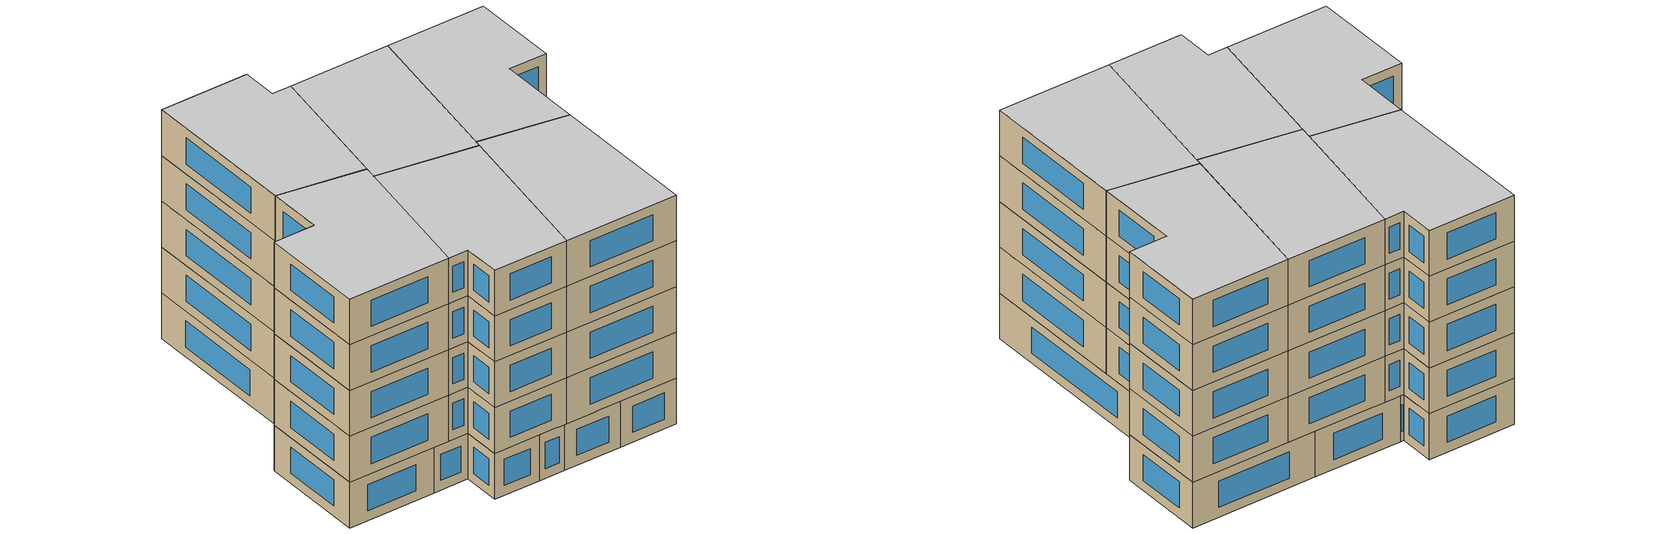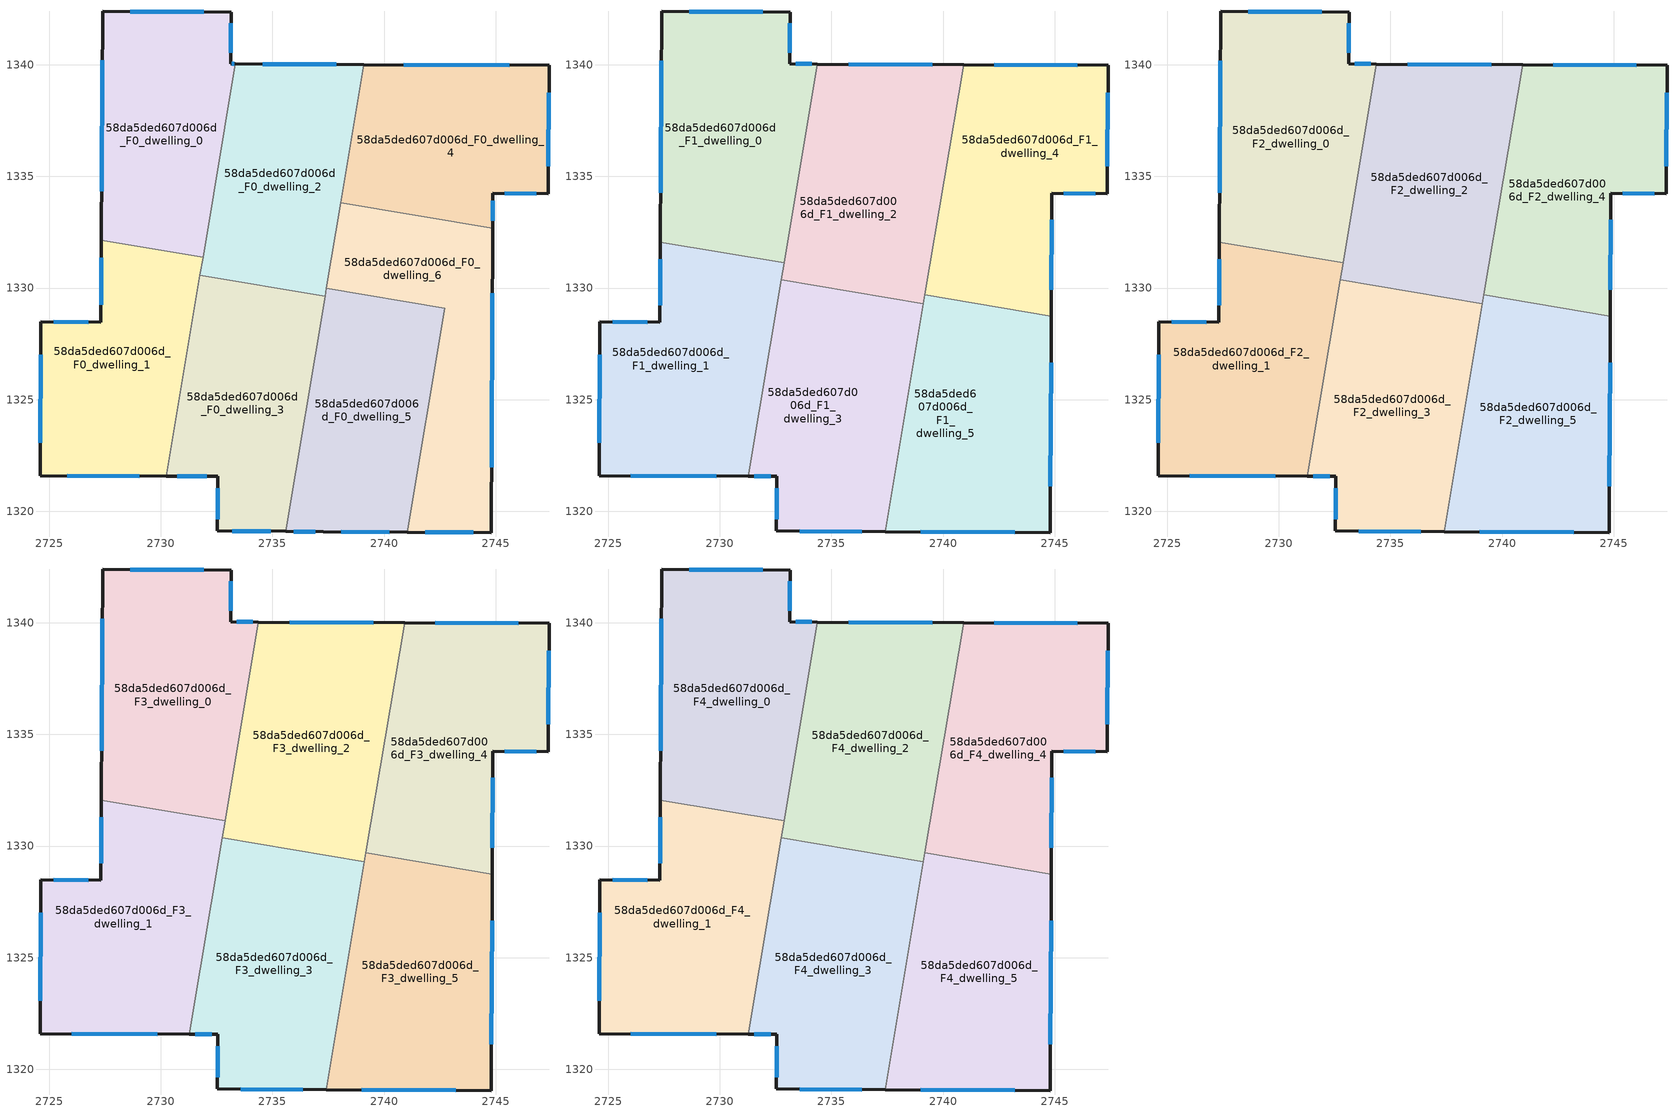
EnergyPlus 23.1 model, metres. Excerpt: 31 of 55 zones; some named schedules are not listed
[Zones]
58da5ded607d006d_F0_dwelling_0
 floor ground (EU_floor_Construction): 2733.15,1342.36 2733.13,1340.04 2733.34,1340.04 2731.89,1331.39 2727.34,1332.15 2727.4,1342.39 z0
 wall outside (EU_wall_Construction): 2733.34,1340.04 2733.13,1340.04 2733.15,1342.36 2727.4,1342.39 2727.34,1332.15 z0:3
 wall to 58da5ded607d006d_F0_dwelling_1 (EU_wall_Construction): 2727.34,1332.15 2731.89,1331.39 z0:3
 wall to 58da5ded607d006d_F0_dwelling_2 (EU_wall_Construction): 2731.89,1331.39 2733.34,1340.04 z0:3
 window (EU_Window_Construction): 2733.14,1340.54 2733.14,1341.87 / 2733.3,1340.04 2733.18,1340.04 / 2727.39,1340.2 2727.35,1334.35 / 2731.91,1342.37 2728.63,1342.38 z0.64:2.36
58da5ded607d006d_F0_dwelling_1
 floor ground (EU_floor_Construction): 2731.89,1331.39 2730.24,1321.58 2724.59,1321.6 2724.62,1328.49 2727.32,1328.47 2727.34,1332.15 z0
 wall outside (EU_wall_Construction): 2727.34,1332.15 2727.32,1328.47 2724.62,1328.49 2724.59,1321.6 2730.24,1321.58 z0:3
 wall to 58da5ded607d006d_F0_dwelling_3 (EU_wall_Construction): 2730.24,1321.58 2731.75,1330.57 z0:3
 wall to 58da5ded607d006d_F0_dwelling_2 (EU_wall_Construction): 2731.75,1330.58 2731.89,1331.39 z0:3
 window (EU_Window_Construction): 2725.8,1321.6 2729.03,1321.58 / 2724.61,1327.01 2724.6,1323.08 / 2726.74,1328.47 2725.2,1328.48 / 2727.34,1331.36 2727.32,1329.26 z0.64:2.36
58da5ded607d006d_F0_dwelling_2
 floor ground (EU_floor_Construction): 2739.09,1340.01 2737.35,1329.63 2731.75,1330.58 2733.34,1340.04 z0
 wall outside (EU_wall_Construction): 2739.09,1340.01 2733.34,1340.04 z0:3
 wall to 58da5ded607d006d_F0_dwelling_3 (EU_wall_Construction): 2731.75,1330.58 2737.35,1329.63 z0:3
 wall to 58da5ded607d006d_F0_dwelling_4 (EU_wall_Construction): 2738.06,1333.82 2739.09,1340.01 z0:3
 wall to 58da5ded607d006d_F0_dwelling_6 (EU_wall_Construction): 2737.41,1329.99 2738.06,1333.82 z0:3
 wall to 58da5ded607d006d_F0_dwelling_5 (EU_wall_Construction): 2737.35,1329.64 2737.41,1329.99 z0:3
 window (EU_Window_Construction): 2737.86,1340.02 2734.57,1340.04 z0.64:2.36
 ceiling adiabatic (EU_roof_Construction): 2737.35,1329.63 2739.09,1340.01 2734.37,1340.04 2732.76,1330.41 z3
58da5ded607d006d_F0_dwelling_3
 floor ground (EU_floor_Construction): 2737.35,1329.63 2735.59,1319.1 2732.54,1319.12 2732.56,1321.56 2730.24,1321.58 2731.75,1330.58 z0
 wall outside (EU_wall_Construction): 2730.24,1321.58 2732.56,1321.56 2732.54,1319.12 2735.59,1319.1 z0:3
 wall to 58da5ded607d006d_F0_dwelling_5 (EU_wall_Construction): 2735.59,1319.1 2737.35,1329.63 z0:3
 window (EU_Window_Construction): 2733.19,1319.12 2734.93,1319.1 / 2732.55,1321.04 2732.54,1319.65 / 2730.74,1321.57 2732.06,1321.57 z0.64:2.36
58da5ded607d006d_F0_dwelling_4
 floor ground (EU_floor_Construction): 2747.39,1339.97 2747.36,1334.23 2744.87,1334.25 2744.86,1332.68 2738.06,1333.82 2739.09,1340.01 z0
 wall outside (EU_wall_Construction): 2744.86,1332.68 2744.87,1334.25 2747.36,1334.23 2747.39,1339.97 2739.09,1340.01 z0:3
 wall to 58da5ded607d006d_F0_dwelling_6 (EU_wall_Construction): 2738.06,1333.82 2744.86,1332.68 z0:3
 window (EU_Window_Construction): 2745.61,1339.98 2740.87,1340 / 2747.36,1335.46 2747.38,1338.74 / 2745.4,1334.24 2746.82,1334.24 / 2744.86,1333.01 2744.87,1333.91 z0.64:2.36
58da5ded607d006d_F0_dwelling_5
 floor ground (EU_floor_Construction): 2742.73,1329.09 2741.04,1319.07 2737.27,1319.09 2735.59,1319.1 2737.41,1329.99 z0
 wall outside (EU_wall_Construction): 2735.59,1319.1 2737.27,1319.09 2741.04,1319.07 z0:3
 wall to 58da5ded607d006d_F0_dwelling_6 (EU_wall_Construction): 2741.04,1319.07 2742.73,1329.09 2737.41,1329.99 z0:3
 window (EU_Window_Construction): 2735.95,1319.1 2736.91,1319.09 / 2738.08,1319.08 2740.24,1319.07 z0.64:2.36
 ceiling adiabatic (EU_roof_Construction): 2737.41,1319.09 2739.18,1329.69 2737.41,1329.99 2735.59,1319.1 2737.27,1319.09 z3
58da5ded607d006d_F0_dwelling_6
 floor ground (EU_floor_Construction): 2744.86,1332.68 2744.8,1319.05 2741.04,1319.07 2742.73,1329.09 2737.41,1329.99 2738.06,1333.82 z0
 wall outside (EU_wall_Construction): 2741.04,1319.07 2744.8,1319.05 2744.86,1332.68 z0:3
 window (EU_Window_Construction): 2744.81,1321.97 2744.85,1329.76 / 2741.85,1319.07 2743.99,1319.05 z0.64:2.36
 ceiling adiabatic (EU_roof_Construction): 2744.84,1328.74 2744.86,1332.68 2738.06,1333.82 2737.41,1329.99 2739.18,1329.69 z3
58da5ded607d006d_F1_dwelling_0
 floor to 58da5ded607d006d_F0_dwelling_0 (EU_floor_Construction): 2733.15,1342.36 2733.13,1340.04 2733.34,1340.04 2731.89,1331.39 2727.34,1332.15 2727.4,1342.39 z3
 floor to 58da5ded607d006d_F0_dwelling_2 (EU_floor_Construction): 2734.37,1340.04 2732.88,1331.13 2731.87,1331.3 2733.34,1340.04 z3
 floor to 58da5ded607d006d_F0_dwelling_1 (EU_floor_Construction): 2731.89,1331.39 2731.87,1331.3 2727.34,1332.06 2727.34,1332.15 z3
 wall outside (EU_wall_Construction): 2734.37,1340.04 2733.13,1340.04 2733.15,1342.36 2727.4,1342.39 2727.34,1332.06 z3:6
 wall to 58da5ded607d006d_F1_dwelling_1 (EU_wall_Construction): 2727.34,1332.06 2732.88,1331.13 z3:6
 wall to 58da5ded607d006d_F1_dwelling_2 (EU_wall_Construction): 2732.88,1331.13 2734.37,1340.04 z3:6
 window (EU_Window_Construction): 2733.14,1340.54 2733.14,1341.87 / 2734.11,1340.04 2733.4,1340.04 / 2727.39,1340.18 2727.35,1334.27 / 2731.91,1342.37 2728.63,1342.38 z3.64:5.36
58da5ded607d006d_F1_dwelling_1
 floor to 58da5ded607d006d_F0_dwelling_1 (EU_floor_Construction): 2731.87,1331.3 2730.24,1321.58 2724.59,1321.6 2724.62,1328.49 2727.32,1328.47 2727.34,1332.06 z3
 floor to 58da5ded607d006d_F0_dwelling_3 (EU_floor_Construction): 2732.76,1330.41 2731.27,1321.57 2730.24,1321.58 2731.75,1330.57 z3
 floor to 58da5ded607d006d_F0_dwelling_2 (EU_floor_Construction): 2732.88,1331.13 2732.76,1330.41 2731.75,1330.57 2731.88,1331.3 z3
 wall outside (EU_wall_Construction): 2727.34,1332.06 2727.32,1328.47 2724.62,1328.49 2724.59,1321.6 2731.27,1321.57 z3:6
 wall to 58da5ded607d006d_F1_dwelling_3 (EU_wall_Construction): 2731.27,1321.57 2732.75,1330.37 z3:6
 wall to 58da5ded607d006d_F1_dwelling_2 (EU_wall_Construction): 2732.75,1330.38 2732.88,1331.13 z3:6
 window (EU_Window_Construction): 2726.02,1321.6 2729.84,1321.58 / 2724.61,1327.01 2724.6,1323.08 / 2726.74,1328.47 2725.2,1328.48 / 2727.34,1331.29 2727.32,1329.24 z3.64:5.36
58da5ded607d006d_F1_dwelling_2
 floor to 58da5ded607d006d_F0_dwelling_4 (EU_floor_Construction): 2740.92,1340 2739.83,1333.52 2738.06,1333.82 2739.09,1340.01 z3
 floor to 58da5ded607d006d_F0_dwelling_3 (EU_floor_Construction): 2737.35,1329.63 2737.35,1329.6 2732.75,1330.37 2732.76,1330.41 z3
 floor adiabatic (EU_floor_Construction): 2739.09,1340.01 2738.06,1333.82 2739.83,1333.52 2739.12,1329.31 2737.35,1329.6 2737.35,1329.63 2732.76,1330.41 2734.37,1340.04 z3
 wall outside (EU_wall_Construction): 2740.92,1340 2734.37,1340.04 z3:6
 wall to 58da5ded607d006d_F1_dwelling_3 (EU_wall_Construction): 2732.75,1330.38 2739.12,1329.31 z3:6
 wall to 58da5ded607d006d_F1_dwelling_4 (EU_wall_Construction): 2739.18,1329.69 2740.92,1340 z3:6
 wall to 58da5ded607d006d_F1_dwelling_5 (EU_wall_Construction): 2739.12,1329.31 2739.18,1329.69 z3:6
 window (EU_Window_Construction): 2739.51,1340.01 2735.77,1340.03 z3.64:5.36
58da5ded607d006d_F1_dwelling_3
 floor to 58da5ded607d006d_F0_dwelling_3 (EU_floor_Construction): 2737.35,1329.6 2735.59,1319.1 2732.54,1319.12 2732.56,1321.56 2731.27,1321.57 2732.75,1330.38 z3
 floor adiabatic (EU_floor_Construction): 2739.12,1329.31 2737.41,1319.09 2737.27,1319.09 2735.59,1319.1 2737.35,1329.6 z3
 wall outside (EU_wall_Construction): 2731.27,1321.57 2732.56,1321.56 2732.54,1319.12 2737.41,1319.09 z3:6
 wall to 58da5ded607d006d_F1_dwelling_5 (EU_wall_Construction): 2737.41,1319.09 2739.12,1329.31 z3:6
 window (EU_Window_Construction): 2733.58,1319.11 2736.36,1319.09 / 2732.55,1321.04 2732.54,1319.65 / 2731.55,1321.57 2732.28,1321.57 z3.64:5.36
58da5ded607d006d_F1_dwelling_4
 floor to 58da5ded607d006d_F0_dwelling_4 (EU_floor_Construction): 2747.39,1339.97 2747.36,1334.23 2744.87,1334.25 2744.86,1332.68 2739.83,1333.52 2740.92,1340 z3
 floor adiabatic (EU_floor_Construction): 2744.86,1332.68 2744.84,1328.74 2739.18,1329.69 2739.83,1333.52 z3
 wall outside (EU_wall_Construction): 2744.84,1328.74 2744.87,1334.25 2747.36,1334.23 2747.39,1339.97 2740.92,1340 z3:6
 wall to 58da5ded607d006d_F1_dwelling_5 (EU_wall_Construction): 2739.18,1329.69 2744.84,1328.74 z3:6
 window (EU_Window_Construction): 2747.36,1335.46 2747.38,1338.74 / 2745.4,1334.24 2746.82,1334.24 / 2744.85,1329.92 2744.87,1333.07 / 2746,1339.98 2742.3,1340 z3.64:5.36
58da5ded607d006d_F1_dwelling_5
 floor to 58da5ded607d006d_F0_dwelling_5 (EU_floor_Construction): 2742.73,1329.09 2741.05,1319.07 2737.41,1319.09 2739.18,1329.69 z3
 floor to 58da5ded607d006d_F0_dwelling_6 (EU_floor_Construction): 2744.84,1328.74 2744.8,1319.05 2741.05,1319.07 2742.73,1329.09 2739.18,1329.69 z3
 wall outside (EU_wall_Construction): 2737.41,1319.09 2744.8,1319.05 2744.84,1328.74 z3:6
 window (EU_Window_Construction): 2744.81,1321.13 2744.83,1326.67 / 2738.99,1319.08 2743.21,1319.06 z3.64:5.36
58da5ded607d006d_F2_dwelling_0
 floor to 58da5ded607d006d_F1_dwelling_0 (EU_floor_Construction): 2733.15,1342.36 2733.13,1340.04 2734.37,1340.04 2732.88,1331.13 2727.34,1332.06 2727.4,1342.39 z6
 wall outside (EU_wall_Construction): 2734.37,1340.04 2733.13,1340.04 2733.15,1342.36 2727.4,1342.39 2727.34,1332.06 z6:9
 wall to 58da5ded607d006d_F2_dwelling_1 (EU_wall_Construction): 2727.34,1332.06 2732.88,1331.13 z6:9
 wall to 58da5ded607d006d_F2_dwelling_2 (EU_wall_Construction): 2732.88,1331.13 2734.37,1340.04 z6:9
 window (EU_Window_Construction): 2733.14,1340.54 2733.14,1341.87 / 2734.11,1340.04 2733.4,1340.04 / 2727.39,1340.18 2727.35,1334.27 / 2731.91,1342.37 2728.63,1342.38 z6.64:8.36
58da5ded607d006d_F2_dwelling_1
 floor to 58da5ded607d006d_F1_dwelling_1 (EU_floor_Construction): 2732.88,1331.13 2731.27,1321.57 2724.59,1321.6 2724.62,1328.49 2727.32,1328.47 2727.34,1332.06 z6
 wall outside (EU_wall_Construction): 2727.34,1332.06 2727.32,1328.47 2724.62,1328.49 2724.59,1321.6 2731.27,1321.57 z6:9
 wall to 58da5ded607d006d_F2_dwelling_3 (EU_wall_Construction): 2731.27,1321.57 2732.75,1330.37 z6:9
 wall to 58da5ded607d006d_F2_dwelling_2 (EU_wall_Construction): 2732.75,1330.38 2732.88,1331.13 z6:9
 window (EU_Window_Construction): 2726.02,1321.6 2729.84,1321.58 / 2724.61,1327.01 2724.6,1323.08 / 2726.74,1328.47 2725.2,1328.48 / 2727.34,1331.29 2727.32,1329.24 z6.64:8.36
58da5ded607d006d_F2_dwelling_2
 floor to 58da5ded607d006d_F1_dwelling_2 (EU_floor_Construction): 2740.92,1340 2739.12,1329.31 2732.75,1330.38 2734.37,1340.04 z6
 wall outside (EU_wall_Construction): 2740.92,1340 2734.37,1340.04 z6:9
 wall to 58da5ded607d006d_F2_dwelling_3 (EU_wall_Construction): 2732.75,1330.38 2739.12,1329.31 z6:9
 wall to 58da5ded607d006d_F2_dwelling_4 (EU_wall_Construction): 2739.18,1329.69 2740.92,1340 z6:9
 wall to 58da5ded607d006d_F2_dwelling_5 (EU_wall_Construction): 2739.12,1329.31 2739.18,1329.69 z6:9
 window (EU_Window_Construction): 2739.51,1340.01 2735.77,1340.03 z6.64:8.36
58da5ded607d006d_F2_dwelling_3
 floor to 58da5ded607d006d_F1_dwelling_3 (EU_floor_Construction): 2739.12,1329.31 2737.41,1319.09 2732.54,1319.12 2732.56,1321.56 2731.27,1321.57 2732.75,1330.38 z6
 wall outside (EU_wall_Construction): 2731.27,1321.57 2732.56,1321.56 2732.54,1319.12 2737.41,1319.09 z6:9
 wall to 58da5ded607d006d_F2_dwelling_5 (EU_wall_Construction): 2737.41,1319.09 2739.12,1329.31 z6:9
 window (EU_Window_Construction): 2733.58,1319.11 2736.36,1319.09 / 2732.55,1321.04 2732.54,1319.65 / 2731.55,1321.57 2732.28,1321.57 z6.64:8.36
58da5ded607d006d_F2_dwelling_4
 floor to 58da5ded607d006d_F1_dwelling_4 (EU_floor_Construction): 2747.39,1339.97 2747.36,1334.23 2744.87,1334.25 2744.84,1328.74 2739.18,1329.69 2740.92,1340 z6
 wall outside (EU_wall_Construction): 2744.84,1328.74 2744.87,1334.25 2747.36,1334.23 2747.39,1339.97 2740.92,1340 z6:9
 wall to 58da5ded607d006d_F2_dwelling_5 (EU_wall_Construction): 2739.18,1329.69 2744.84,1328.74 z6:9
 window (EU_Window_Construction): 2747.36,1335.46 2747.38,1338.74 / 2745.4,1334.24 2746.82,1334.24 / 2744.85,1329.92 2744.87,1333.07 / 2746,1339.98 2742.3,1340 z6.64:8.36
58da5ded607d006d_F2_dwelling_5
 floor to 58da5ded607d006d_F1_dwelling_5 (EU_floor_Construction): 2744.84,1328.74 2744.8,1319.05 2737.41,1319.09 2739.18,1329.69 z6
 wall outside (EU_wall_Construction): 2737.41,1319.09 2744.8,1319.05 2744.84,1328.74 z6:9
 window (EU_Window_Construction): 2744.81,1321.13 2744.83,1326.67 / 2738.99,1319.08 2743.21,1319.06 z6.64:8.36
58da5ded607d006d_F3_dwelling_0
 floor to 58da5ded607d006d_F2_dwelling_0 (EU_floor_Construction): 2733.15,1342.36 2733.13,1340.04 2734.37,1340.04 2732.88,1331.13 2727.34,1332.06 2727.4,1342.39 z9
 wall outside (EU_wall_Construction): 2734.37,1340.04 2733.13,1340.04 2733.15,1342.36 2727.4,1342.39 2727.34,1332.06 z9:12
 wall to 58da5ded607d006d_F3_dwelling_1 (EU_wall_Construction): 2727.34,1332.06 2732.88,1331.13 z9:12
 wall to 58da5ded607d006d_F3_dwelling_2 (EU_wall_Construction): 2732.88,1331.13 2734.37,1340.04 z9:12
 window (EU_Window_Construction): 2733.14,1340.54 2733.14,1341.87 / 2734.11,1340.04 2733.4,1340.04 / 2727.39,1340.18 2727.35,1334.27 / 2731.91,1342.37 2728.63,1342.38 z9.64:11.36
58da5ded607d006d_F3_dwelling_1
 floor to 58da5ded607d006d_F2_dwelling_1 (EU_floor_Construction): 2732.88,1331.13 2731.27,1321.57 2724.59,1321.6 2724.62,1328.49 2727.32,1328.47 2727.34,1332.06 z9
 wall outside (EU_wall_Construction): 2727.34,1332.06 2727.32,1328.47 2724.62,1328.49 2724.59,1321.6 2731.27,1321.57 z9:12
 wall to 58da5ded607d006d_F3_dwelling_3 (EU_wall_Construction): 2731.27,1321.57 2732.75,1330.37 z9:12
 wall to 58da5ded607d006d_F3_dwelling_2 (EU_wall_Construction): 2732.75,1330.38 2732.88,1331.13 z9:12
 window (EU_Window_Construction): 2726.02,1321.6 2729.84,1321.58 / 2724.61,1327.01 2724.6,1323.08 / 2726.74,1328.47 2725.2,1328.48 / 2727.34,1331.29 2727.32,1329.24 z9.64:11.36
58da5ded607d006d_F3_dwelling_2
 floor to 58da5ded607d006d_F2_dwelling_2 (EU_floor_Construction): 2740.92,1340 2739.12,1329.31 2732.75,1330.38 2734.37,1340.04 z9
 wall outside (EU_wall_Construction): 2740.92,1340 2734.37,1340.04 z9:12
 wall to 58da5ded607d006d_F3_dwelling_3 (EU_wall_Construction): 2732.75,1330.38 2739.12,1329.31 z9:12
 wall to 58da5ded607d006d_F3_dwelling_4 (EU_wall_Construction): 2739.18,1329.69 2740.92,1340 z9:12
 wall to 58da5ded607d006d_F3_dwelling_5 (EU_wall_Construction): 2739.12,1329.31 2739.18,1329.69 z9:12
 window (EU_Window_Construction): 2739.51,1340.01 2735.77,1340.03 z9.64:11.36
58da5ded607d006d_F3_dwelling_3
 floor to 58da5ded607d006d_F2_dwelling_3 (EU_floor_Construction): 2739.12,1329.31 2737.41,1319.09 2732.54,1319.12 2732.56,1321.56 2731.27,1321.57 2732.75,1330.38 z9
 wall outside (EU_wall_Construction): 2731.27,1321.57 2732.56,1321.56 2732.54,1319.12 2737.41,1319.09 z9:12
 wall to 58da5ded607d006d_F3_dwelling_5 (EU_wall_Construction): 2737.41,1319.09 2739.12,1329.31 z9:12
 window (EU_Window_Construction): 2733.58,1319.11 2736.36,1319.09 / 2732.55,1321.04 2732.54,1319.65 / 2731.55,1321.57 2732.28,1321.57 z9.64:11.36
58da5ded607d006d_F3_dwelling_4
 floor to 58da5ded607d006d_F2_dwelling_4 (EU_floor_Construction): 2747.39,1339.97 2747.36,1334.23 2744.87,1334.25 2744.84,1328.74 2739.18,1329.69 2740.92,1340 z9
 wall outside (EU_wall_Construction): 2744.84,1328.74 2744.87,1334.25 2747.36,1334.23 2747.39,1339.97 2740.92,1340 z9:12
 wall to 58da5ded607d006d_F3_dwelling_5 (EU_wall_Construction): 2739.18,1329.69 2744.84,1328.74 z9:12
 window (EU_Window_Construction): 2747.36,1335.46 2747.38,1338.74 / 2745.4,1334.24 2746.82,1334.24 / 2744.85,1329.92 2744.87,1333.07 / 2746,1339.98 2742.3,1340 z9.64:11.36
58da5ded607d006d_F3_dwelling_5
 floor to 58da5ded607d006d_F2_dwelling_5 (EU_floor_Construction): 2744.84,1328.74 2744.8,1319.05 2737.41,1319.09 2739.18,1329.69 z9
 wall outside (EU_wall_Construction): 2737.41,1319.09 2744.8,1319.05 2744.84,1328.74 z9:12
 window (EU_Window_Construction): 2744.81,1321.13 2744.83,1326.67 / 2738.99,1319.08 2743.21,1319.06 z9.64:11.36
58da5ded607d006d_F4_dwelling_0
 floor to 58da5ded607d006d_F3_dwelling_0 (EU_floor_Construction): 2733.15,1342.36 2733.13,1340.04 2734.37,1340.04 2732.88,1331.13 2727.34,1332.06 2727.4,1342.39 z12
 wall outside (EU_wall_Construction): 2734.37,1340.04 2733.13,1340.04 2733.15,1342.36 2727.4,1342.39 2727.34,1332.06 z12:15
 wall to 58da5ded607d006d_F4_dwelling_1 (EU_wall_Construction): 2727.34,1332.06 2732.88,1331.13 z12:15
 wall to 58da5ded607d006d_F4_dwelling_2 (EU_wall_Construction): 2732.88,1331.13 2734.37,1340.04 z12:15
 window (EU_Window_Construction): 2733.14,1340.54 2733.14,1341.87 / 2734.11,1340.04 2733.4,1340.04 / 2727.39,1340.18 2727.35,1334.27 / 2731.91,1342.37 2728.63,1342.38 z12.64:14.36
 ceiling to 58da5ded607d006d_F5_dwelling_0 (EU_floor_Construction): 2732.88,1331.13 2734.37,1340.04 2733.13,1340.04 2733.15,1342.36 2727.4,1342.39 2727.34,1332.06 z15
58da5ded607d006d_F4_dwelling_1
 floor to 58da5ded607d006d_F3_dwelling_1 (EU_floor_Construction): 2732.88,1331.13 2731.27,1321.57 2724.59,1321.6 2724.62,1328.49 2727.32,1328.47 2727.34,1332.06 z12
 wall outside (EU_wall_Construction): 2727.34,1332.06 2727.32,1328.47 2724.62,1328.49 2724.59,1321.6 2731.27,1321.57 z12:15
 wall to 58da5ded607d006d_F4_dwelling_3 (EU_wall_Construction): 2731.27,1321.57 2732.75,1330.37 z12:15
 wall to 58da5ded607d006d_F4_dwelling_2 (EU_wall_Construction): 2732.75,1330.38 2732.88,1331.13 z12:15
 window (EU_Window_Construction): 2726.02,1321.6 2729.84,1321.58 / 2724.61,1327.01 2724.6,1323.08 / 2726.74,1328.47 2725.2,1328.48 / 2727.34,1331.29 2727.32,1329.24 z12.64:14.36
 ceiling to 58da5ded607d006d_F5_dwelling_1 (EU_floor_Construction): 2731.27,1321.57 2732.88,1331.13 2727.34,1332.06 2727.32,1328.47 2724.62,1328.49 2724.59,1321.6 z15
58da5ded607d006d_F4_dwelling_2
 floor to 58da5ded607d006d_F3_dwelling_2 (EU_floor_Construction): 2740.92,1340 2739.12,1329.31 2732.75,1330.38 2734.37,1340.04 z12
 wall outside (EU_wall_Construction): 2740.92,1340 2734.37,1340.04 z12:15
 wall to 58da5ded607d006d_F4_dwelling_3 (EU_wall_Construction): 2732.75,1330.38 2739.12,1329.31 z12:15
 wall to 58da5ded607d006d_F4_dwelling_4 (EU_wall_Construction): 2739.18,1329.69 2740.92,1340 z12:15
 wall to 58da5ded607d006d_F4_dwelling_5 (EU_wall_Construction): 2739.12,1329.31 2739.18,1329.69 z12:15
 window (EU_Window_Construction): 2739.51,1340.01 2735.77,1340.03 z12.64:14.36
 ceiling to 58da5ded607d006d_F5_dwelling_2 (EU_floor_Construction): 2739.12,1329.31 2740.92,1340 2734.37,1340.04 2732.75,1330.38 z15
58da5ded607d006d_F4_dwelling_3
 floor to 58da5ded607d006d_F3_dwelling_3 (EU_floor_Construction): 2739.12,1329.31 2737.41,1319.09 2732.54,1319.12 2732.56,1321.56 2731.27,1321.57 2732.75,1330.38 z12
 wall outside (EU_wall_Construction): 2731.27,1321.57 2732.56,1321.56 2732.54,1319.12 2737.41,1319.09 z12:15
 wall to 58da5ded607d006d_F4_dwelling_5 (EU_wall_Construction): 2737.41,1319.09 2739.12,1329.31 z12:15
 window (EU_Window_Construction): 2733.58,1319.11 2736.36,1319.09 / 2732.55,1321.04 2732.54,1319.65 / 2731.55,1321.57 2732.28,1321.57 z12.64:14.36
 ceiling to 58da5ded607d006d_F5_dwelling_3 (EU_floor_Construction): 2737.41,1319.09 2739.12,1329.31 2732.75,1330.38 2731.27,1321.57 2732.56,1321.56 2732.54,1319.12 z15
58da5ded607d006d_F4_dwelling_4
 floor to 58da5ded607d006d_F3_dwelling_4 (EU_floor_Construction): 2747.39,1339.97 2747.36,1334.23 2744.87,1334.25 2744.84,1328.74 2739.18,1329.69 2740.92,1340 z12
 wall outside (EU_wall_Construction): 2744.84,1328.74 2744.87,1334.25 2747.36,1334.23 2747.39,1339.97 2740.92,1340 z12:15
 wall to 58da5ded607d006d_F4_dwelling_5 (EU_wall_Construction): 2739.18,1329.69 2744.84,1328.74 z12:15
 window (EU_Window_Construction): 2747.36,1335.46 2747.38,1338.74 / 2745.4,1334.24 2746.82,1334.24 / 2744.85,1329.92 2744.87,1333.07 / 2746,1339.98 2742.3,1340 z12.64:14.36
 ceiling to 58da5ded607d006d_F5_dwelling_4 (EU_floor_Construction): 2744.84,1328.74 2744.87,1334.25 2747.36,1334.23 2747.39,1339.97 2740.92,1340 2739.18,1329.69 z15
58da5ded607d006d_F4_dwelling_5
 floor to 58da5ded607d006d_F3_dwelling_5 (EU_floor_Construction): 2744.84,1328.74 2744.8,1319.05 2737.41,1319.09 2739.18,1329.69 z12
 wall outside (EU_wall_Construction): 2737.41,1319.09 2744.8,1319.05 2744.84,1328.74 z12:15
 window (EU_Window_Construction): 2744.81,1321.13 2744.83,1326.67 / 2738.99,1319.08 2743.21,1319.06 z12.64:14.36
 ceiling to 58da5ded607d006d_F5_dwelling_5 (EU_floor_Construction): 2744.8,1319.05 2744.84,1328.74 2739.18,1329.69 2737.41,1319.09 z15
[Building]
EU S2 Campaign: North Axis=0; Terrain=City; Solar Distribution=FullExterior
[Site:Location]
Yerevan-Zvartnots.Intl.AP: Latitude=40.15; Longitude=44.383; Time Zone=4; Elevation=854
[SizingPeriod:WeatherFileDays]
AnnualSizingPeriod: Begin Month=1; Begin Day of Month=1; End Month=12; End Day of Month=31; Day of Week for Start Day=Monday; Use Weather File Daylight Saving Period=No; Use Weather File Rain and Snow Indicators=No
[MATERIAL]
EU_InternalMass_Material: Roughness=MediumRough; Thickness=0.1; Conductivity=1; Density=1800; Specific Heat=900; Thermal Absorptance=0.9; Solar Absorptance=0.7; Visible Absorptance=0.7
[MATERIAL:NOMASS] Roughness=MediumRough; Thermal Absorptance=0.9; Solar Absorptance=0.7; Visible Absorptance=0.7
Name | Thermal Resistance
EU_wall_NoMass | 1.05043
EU_roof_NoMass | 1.45357
EU_floor_NoMass | 0.478065
[WINDOWMATERIAL:SIMPLEGLAZINGSYSTEM]
EU_Window_SimpleGlazing: UFactor=2.5566; Solar Heat Gain Coefficient=0.75; Visible Transmittance=0.75
[CONSTRUCTION]
EU_wall_Construction: EU_wall_NoMass
EU_roof_Construction: EU_roof_NoMass
EU_floor_Construction: EU_floor_NoMass
EU_Window_Construction: EU_Window_SimpleGlazing
EU_InternalMass_Construction: EU_InternalMass_Material
[ZONE] Type=1; Multiplier=1; Ceiling Height=autocalculate; Floor Area=autocalculate; Part of Total Floor Area=Yes
Name | Volume
58da5ded607d006d_F0_dwelling_0 | 171.423
58da5ded607d006d_F1_dwelling_0; 58da5ded607d006d_F2_dwelling_0; 58da5ded607d006d_F3_dwelling_0; 58da5ded607d006d_F4_dwelling_0 | 200.011
58da5ded607d006d_F0_dwelling_1 | 171.408
58da5ded607d006d_F1_dwelling_1; 58da5ded607d006d_F2_dwelling_1; 58da5ded607d006d_F3_dwelling_1; 58da5ded607d006d_F4_dwelling_1 | 200.017
58da5ded607d006d_F0_dwelling_2 | 171.429
58da5ded607d006d_F1_dwelling_2; 58da5ded607d006d_F2_dwelling_2; 58da5ded607d006d_F3_dwelling_2; 58da5ded607d006d_F4_dwelling_2 | 199.993
58da5ded607d006d_F0_dwelling_3 | 171.434
58da5ded607d006d_F1_dwelling_3; 58da5ded607d006d_F2_dwelling_3; 58da5ded607d006d_F3_dwelling_3; 58da5ded607d006d_F4_dwelling_3 | 199.98
58da5ded607d006d_F0_dwelling_4 | 171.45
58da5ded607d006d_F1_dwelling_4; 58da5ded607d006d_F2_dwelling_4; 58da5ded607d006d_F3_dwelling_4; 58da5ded607d006d_F4_dwelling_4 | 199.989
58da5ded607d006d_F0_dwelling_5 | 171.42
58da5ded607d006d_F1_dwelling_5; 58da5ded607d006d_F2_dwelling_5; 58da5ded607d006d_F3_dwelling_5; 58da5ded607d006d_F4_dwelling_5 | 199.994
58da5ded607d006d_F0_dwelling_6 | 171.413
[INTERNALMASS] Construction=EU_InternalMass_Construction
Name | Zone or ZoneList | Surface Area
58da5ded607d006d_F0_dwelling_0_EU_InternalMass | 58da5ded607d006d_F0_dwelling_0 | 57.1404
58da5ded607d006d_F0_dwelling_1_EU_InternalMass | 58da5ded607d006d_F0_dwelling_1 | 57.1354
58da5ded607d006d_F0_dwelling_2_EU_InternalMass | 58da5ded607d006d_F0_dwelling_2 | 57.1422
58da5ded607d006d_F0_dwelling_3_EU_InternalMass | 58da5ded607d006d_F0_dwelling_3 | 57.1441
58da5ded607d006d_F0_dwelling_4_EU_InternalMass | 58da5ded607d006d_F0_dwelling_4 | 57.1487
58da5ded607d006d_F0_dwelling_5_EU_InternalMass | 58da5ded607d006d_F0_dwelling_5 | 57.1398
58da5ded607d006d_F0_dwelling_6_EU_InternalMass | 58da5ded607d006d_F0_dwelling_6 | 57.1377
58da5ded607d006d_F1_dwelling_0_EU_InternalMass | 58da5ded607d006d_F1_dwelling_0 | 66.6709
58da5ded607d006d_F1_dwelling_1_EU_InternalMass | 58da5ded607d006d_F1_dwelling_1 | 66.6726
58da5ded607d006d_F1_dwelling_2_EU_InternalMass | 58da5ded607d006d_F1_dwelling_2 | 66.6626
58da5ded607d006d_F1_dwelling_3_EU_InternalMass | 58da5ded607d006d_F1_dwelling_3 | 66.6596
58da5ded607d006d_F1_dwelling_4_EU_InternalMass | 58da5ded607d006d_F1_dwelling_4 | 66.6623
58da5ded607d006d_F1_dwelling_5_EU_InternalMass | 58da5ded607d006d_F1_dwelling_5 | 66.6627
58da5ded607d006d_F2_dwelling_0_EU_InternalMass | 58da5ded607d006d_F2_dwelling_0 | 66.6709
58da5ded607d006d_F2_dwelling_1_EU_InternalMass | 58da5ded607d006d_F2_dwelling_1 | 66.6726
58da5ded607d006d_F2_dwelling_2_EU_InternalMass | 58da5ded607d006d_F2_dwelling_2 | 66.6626
58da5ded607d006d_F2_dwelling_3_EU_InternalMass | 58da5ded607d006d_F2_dwelling_3 | 66.6596
58da5ded607d006d_F2_dwelling_4_EU_InternalMass | 58da5ded607d006d_F2_dwelling_4 | 66.6623
58da5ded607d006d_F2_dwelling_5_EU_InternalMass | 58da5ded607d006d_F2_dwelling_5 | 66.6627
58da5ded607d006d_F3_dwelling_0_EU_InternalMass | 58da5ded607d006d_F3_dwelling_0 | 66.6709
58da5ded607d006d_F3_dwelling_1_EU_InternalMass | 58da5ded607d006d_F3_dwelling_1 | 66.6726
58da5ded607d006d_F3_dwelling_2_EU_InternalMass | 58da5ded607d006d_F3_dwelling_2 | 66.6626
58da5ded607d006d_F3_dwelling_3_EU_InternalMass | 58da5ded607d006d_F3_dwelling_3 | 66.6596
58da5ded607d006d_F3_dwelling_4_EU_InternalMass | 58da5ded607d006d_F3_dwelling_4 | 66.6623
58da5ded607d006d_F3_dwelling_5_EU_InternalMass | 58da5ded607d006d_F3_dwelling_5 | 66.6627
58da5ded607d006d_F4_dwelling_0_EU_InternalMass | 58da5ded607d006d_F4_dwelling_0 | 66.6709
58da5ded607d006d_F4_dwelling_1_EU_InternalMass | 58da5ded607d006d_F4_dwelling_1 | 66.6726
58da5ded607d006d_F4_dwelling_2_EU_InternalMass | 58da5ded607d006d_F4_dwelling_2 | 66.6626
58da5ded607d006d_F4_dwelling_3_EU_InternalMass | 58da5ded607d006d_F4_dwelling_3 | 66.6596
58da5ded607d006d_F4_dwelling_4_EU_InternalMass | 58da5ded607d006d_F4_dwelling_4 | 66.6623
58da5ded607d006d_F4_dwelling_5_EU_InternalMass | 58da5ded607d006d_F4_dwelling_5 | 66.6627
[OTHEREQUIPMENT] Fuel Type=Electricity; Design Level Calculation Method=Watts/Area; Power per Zone Floor Area=1; Fraction Latent=0; Fraction Radiant=0; Fraction Lost=0; Carbon Dioxide Generation Rate=0; EndUse Subcategory=EU_Step8_InternalGains
Name | Zone or ZoneList or Space or SpaceList | Schedule
EU_Step8_InternalGain_58da5ded607d006d_F0_dwelling_0_f000 | 58da5ded607d006d_F0_dwelling_0 | EU_Step8_GainSchedule_58da5ded607d006d_F0_dwelling_0_f000
EU_Step8_InternalGain_58da5ded607d006d_F0_dwelling_1_f000 | 58da5ded607d006d_F0_dwelling_1 | EU_Step8_GainSchedule_58da5ded607d006d_F0_dwelling_1_f000
EU_Step8_InternalGain_58da5ded607d006d_F0_dwelling_2_f000 | 58da5ded607d006d_F0_dwelling_2 | EU_Step8_GainSchedule_58da5ded607d006d_F0_dwelling_2_f000
EU_Step8_InternalGain_58da5ded607d006d_F0_dwelling_3_f000 | 58da5ded607d006d_F0_dwelling_3 | EU_Step8_GainSchedule_58da5ded607d006d_F0_dwelling_3_f000
EU_Step8_InternalGain_58da5ded607d006d_F0_dwelling_4_f000 | 58da5ded607d006d_F0_dwelling_4 | EU_Step8_GainSchedule_58da5ded607d006d_F0_dwelling_4_f000
EU_Step8_InternalGain_58da5ded607d006d_F0_dwelling_5_f000 | 58da5ded607d006d_F0_dwelling_5 | EU_Step8_GainSchedule_58da5ded607d006d_F0_dwelling_5_f000
EU_Step8_InternalGain_58da5ded607d006d_F0_dwelling_6_f000 | 58da5ded607d006d_F0_dwelling_6 | EU_Step8_GainSchedule_58da5ded607d006d_F0_dwelling_6_f000
EU_Step8_InternalGain_58da5ded607d006d_F1_dwelling_0_f000 | 58da5ded607d006d_F1_dwelling_0 | EU_Step8_GainSchedule_58da5ded607d006d_F1_dwelling_0_f000
EU_Step8_InternalGain_58da5ded607d006d_F1_dwelling_1_f000 | 58da5ded607d006d_F1_dwelling_1 | EU_Step8_GainSchedule_58da5ded607d006d_F1_dwelling_1_f000
EU_Step8_InternalGain_58da5ded607d006d_F1_dwelling_2_f000 | 58da5ded607d006d_F1_dwelling_2 | EU_Step8_GainSchedule_58da5ded607d006d_F1_dwelling_2_f000
EU_Step8_InternalGain_58da5ded607d006d_F1_dwelling_3_f000 | 58da5ded607d006d_F1_dwelling_3 | EU_Step8_GainSchedule_58da5ded607d006d_F1_dwelling_3_f000
EU_Step8_InternalGain_58da5ded607d006d_F1_dwelling_4_f000 | 58da5ded607d006d_F1_dwelling_4 | EU_Step8_GainSchedule_58da5ded607d006d_F1_dwelling_4_f000
EU_Step8_InternalGain_58da5ded607d006d_F1_dwelling_5_f000 | 58da5ded607d006d_F1_dwelling_5 | EU_Step8_GainSchedule_58da5ded607d006d_F1_dwelling_5_f000
EU_Step8_InternalGain_58da5ded607d006d_F2_dwelling_0_f000 | 58da5ded607d006d_F2_dwelling_0 | EU_Step8_GainSchedule_58da5ded607d006d_F2_dwelling_0_f000
EU_Step8_InternalGain_58da5ded607d006d_F2_dwelling_1_f000 | 58da5ded607d006d_F2_dwelling_1 | EU_Step8_GainSchedule_58da5ded607d006d_F2_dwelling_1_f000
EU_Step8_InternalGain_58da5ded607d006d_F2_dwelling_2_f000 | 58da5ded607d006d_F2_dwelling_2 | EU_Step8_GainSchedule_58da5ded607d006d_F2_dwelling_2_f000
EU_Step8_InternalGain_58da5ded607d006d_F2_dwelling_3_f000 | 58da5ded607d006d_F2_dwelling_3 | EU_Step8_GainSchedule_58da5ded607d006d_F2_dwelling_3_f000
EU_Step8_InternalGain_58da5ded607d006d_F2_dwelling_4_f000 | 58da5ded607d006d_F2_dwelling_4 | EU_Step8_GainSchedule_58da5ded607d006d_F2_dwelling_4_f000
EU_Step8_InternalGain_58da5ded607d006d_F2_dwelling_5_f000 | 58da5ded607d006d_F2_dwelling_5 | EU_Step8_GainSchedule_58da5ded607d006d_F2_dwelling_5_f000
EU_Step8_InternalGain_58da5ded607d006d_F3_dwelling_0_f000 | 58da5ded607d006d_F3_dwelling_0 | EU_Step8_GainSchedule_58da5ded607d006d_F3_dwelling_0_f000
EU_Step8_InternalGain_58da5ded607d006d_F3_dwelling_1_f000 | 58da5ded607d006d_F3_dwelling_1 | EU_Step8_GainSchedule_58da5ded607d006d_F3_dwelling_1_f000
EU_Step8_InternalGain_58da5ded607d006d_F3_dwelling_2_f000 | 58da5ded607d006d_F3_dwelling_2 | EU_Step8_GainSchedule_58da5ded607d006d_F3_dwelling_2_f000
EU_Step8_InternalGain_58da5ded607d006d_F3_dwelling_3_f000 | 58da5ded607d006d_F3_dwelling_3 | EU_Step8_GainSchedule_58da5ded607d006d_F3_dwelling_3_f000
EU_Step8_InternalGain_58da5ded607d006d_F3_dwelling_4_f000 | 58da5ded607d006d_F3_dwelling_4 | EU_Step8_GainSchedule_58da5ded607d006d_F3_dwelling_4_f000
EU_Step8_InternalGain_58da5ded607d006d_F3_dwelling_5_f000 | 58da5ded607d006d_F3_dwelling_5 | EU_Step8_GainSchedule_58da5ded607d006d_F3_dwelling_5_f000
EU_Step8_InternalGain_58da5ded607d006d_F4_dwelling_0_f000 | 58da5ded607d006d_F4_dwelling_0 | EU_Step8_GainSchedule_58da5ded607d006d_F4_dwelling_0_f000
EU_Step8_InternalGain_58da5ded607d006d_F4_dwelling_1_f000 | 58da5ded607d006d_F4_dwelling_1 | EU_Step8_GainSchedule_58da5ded607d006d_F4_dwelling_1_f000
EU_Step8_InternalGain_58da5ded607d006d_F4_dwelling_2_f000 | 58da5ded607d006d_F4_dwelling_2 | EU_Step8_GainSchedule_58da5ded607d006d_F4_dwelling_2_f000
EU_Step8_InternalGain_58da5ded607d006d_F4_dwelling_3_f000 | 58da5ded607d006d_F4_dwelling_3 | EU_Step8_GainSchedule_58da5ded607d006d_F4_dwelling_3_f000
EU_Step8_InternalGain_58da5ded607d006d_F4_dwelling_4_f000 | 58da5ded607d006d_F4_dwelling_4 | EU_Step8_GainSchedule_58da5ded607d006d_F4_dwelling_4_f000
EU_Step8_InternalGain_58da5ded607d006d_F4_dwelling_5_f000 | 58da5ded607d006d_F4_dwelling_5 | EU_Step8_GainSchedule_58da5ded607d006d_F4_dwelling_5_f000
[ZONEVENTILATION:DESIGNFLOWRATE] Schedule=EU_AlwaysOn; Design Flow Rate Calculation Method=AirChanges/Hour; Air Changes per Hour=0.557805; Ventilation Type=Natural; Fan Pressure Rise=0; Fan Total Efficiency=1; Constant Term Coefficient=1; Temperature Term Coefficient=0; Velocity Term Coefficient=0; Velocity Squared Term Coefficient=0; Minimum Indoor Temperature=-100; Maximum Indoor Temperature=100; Delta Temperature=-100; Minimum Outdoor Temperature=-100; Maximum Outdoor Temperature=100; Maximum Wind Speed=40
Name | Zone or ZoneList or Space or SpaceList
EU_ConstantAir_58da5ded607d006d_F0_dwelling_0 | 58da5ded607d006d_F0_dwelling_0
EU_ConstantAir_58da5ded607d006d_F0_dwelling_1 | 58da5ded607d006d_F0_dwelling_1
EU_ConstantAir_58da5ded607d006d_F0_dwelling_2 | 58da5ded607d006d_F0_dwelling_2
EU_ConstantAir_58da5ded607d006d_F0_dwelling_3 | 58da5ded607d006d_F0_dwelling_3
EU_ConstantAir_58da5ded607d006d_F0_dwelling_4 | 58da5ded607d006d_F0_dwelling_4
EU_ConstantAir_58da5ded607d006d_F0_dwelling_5 | 58da5ded607d006d_F0_dwelling_5
EU_ConstantAir_58da5ded607d006d_F0_dwelling_6 | 58da5ded607d006d_F0_dwelling_6
EU_ConstantAir_58da5ded607d006d_F1_dwelling_0 | 58da5ded607d006d_F1_dwelling_0
EU_ConstantAir_58da5ded607d006d_F1_dwelling_1 | 58da5ded607d006d_F1_dwelling_1
EU_ConstantAir_58da5ded607d006d_F1_dwelling_2 | 58da5ded607d006d_F1_dwelling_2
EU_ConstantAir_58da5ded607d006d_F1_dwelling_3 | 58da5ded607d006d_F1_dwelling_3
EU_ConstantAir_58da5ded607d006d_F1_dwelling_4 | 58da5ded607d006d_F1_dwelling_4
EU_ConstantAir_58da5ded607d006d_F1_dwelling_5 | 58da5ded607d006d_F1_dwelling_5
EU_ConstantAir_58da5ded607d006d_F2_dwelling_0 | 58da5ded607d006d_F2_dwelling_0
EU_ConstantAir_58da5ded607d006d_F2_dwelling_1 | 58da5ded607d006d_F2_dwelling_1
EU_ConstantAir_58da5ded607d006d_F2_dwelling_2 | 58da5ded607d006d_F2_dwelling_2
EU_ConstantAir_58da5ded607d006d_F2_dwelling_3 | 58da5ded607d006d_F2_dwelling_3
EU_ConstantAir_58da5ded607d006d_F2_dwelling_4 | 58da5ded607d006d_F2_dwelling_4
EU_ConstantAir_58da5ded607d006d_F2_dwelling_5 | 58da5ded607d006d_F2_dwelling_5
EU_ConstantAir_58da5ded607d006d_F3_dwelling_0 | 58da5ded607d006d_F3_dwelling_0
EU_ConstantAir_58da5ded607d006d_F3_dwelling_1 | 58da5ded607d006d_F3_dwelling_1
EU_ConstantAir_58da5ded607d006d_F3_dwelling_2 | 58da5ded607d006d_F3_dwelling_2
EU_ConstantAir_58da5ded607d006d_F3_dwelling_3 | 58da5ded607d006d_F3_dwelling_3
EU_ConstantAir_58da5ded607d006d_F3_dwelling_4 | 58da5ded607d006d_F3_dwelling_4
EU_ConstantAir_58da5ded607d006d_F3_dwelling_5 | 58da5ded607d006d_F3_dwelling_5
EU_ConstantAir_58da5ded607d006d_F4_dwelling_0 | 58da5ded607d006d_F4_dwelling_0
EU_ConstantAir_58da5ded607d006d_F4_dwelling_1 | 58da5ded607d006d_F4_dwelling_1
EU_ConstantAir_58da5ded607d006d_F4_dwelling_2 | 58da5ded607d006d_F4_dwelling_2
EU_ConstantAir_58da5ded607d006d_F4_dwelling_3 | 58da5ded607d006d_F4_dwelling_3
EU_ConstantAir_58da5ded607d006d_F4_dwelling_4 | 58da5ded607d006d_F4_dwelling_4
EU_ConstantAir_58da5ded607d006d_F4_dwelling_5 | 58da5ded607d006d_F4_dwelling_5
[HVACTEMPLATE:ZONE:IDEALLOADSAIRSYSTEM] System Availability Schedule=EU_AlwaysOn; Maximum Heating Supply Air Temperature=50; Minimum Cooling Supply Air Temperature=13; Maximum Heating Supply Air Humidity Ratio=0.0156; Minimum Cooling Supply Air Humidity Ratio=0.0077; Heating Limit=NoLimit; Cooling Limit=NoLimit; Heating Availability Schedule=EU_AlwaysOn; Cooling Availability Schedule=EU_CoolingOff; Dehumidification Control Type=ConstantSensibleHeatRatio; Cooling Sensible Heat Ratio=0.7; Dehumidification Setpoint=60; Humidification Control Type=None; Humidification Setpoint=30; Outdoor Air Method=None; Outdoor Air Flow Rate per Person=0.00944; Outdoor Air Flow Rate per Zone Floor Area=0; Outdoor Air Flow Rate per Zone=0; Demand Controlled Ventilation Type=None; Outdoor Air Economizer Type=NoEconomizer; Heat Recovery Type=None; Sensible Heat Recovery Effectiveness=0.7; Latent Heat Recovery Effectiveness=0.65
Name | Template Thermostat
58da5ded607d006d_F0_dwelling_0 | EU_HeatOnly_58da5ded607d006d_F0_dwelling_0
58da5ded607d006d_F0_dwelling_1 | EU_HeatOnly_58da5ded607d006d_F0_dwelling_1
58da5ded607d006d_F0_dwelling_2 | EU_HeatOnly_58da5ded607d006d_F0_dwelling_2
58da5ded607d006d_F0_dwelling_3 | EU_HeatOnly_58da5ded607d006d_F0_dwelling_3
58da5ded607d006d_F0_dwelling_4 | EU_HeatOnly_58da5ded607d006d_F0_dwelling_4
58da5ded607d006d_F0_dwelling_5 | EU_HeatOnly_58da5ded607d006d_F0_dwelling_5
58da5ded607d006d_F0_dwelling_6 | EU_HeatOnly_58da5ded607d006d_F0_dwelling_6
58da5ded607d006d_F1_dwelling_0 | EU_HeatOnly_58da5ded607d006d_F1_dwelling_0
58da5ded607d006d_F1_dwelling_1 | EU_HeatOnly_58da5ded607d006d_F1_dwelling_1
58da5ded607d006d_F1_dwelling_2 | EU_HeatOnly_58da5ded607d006d_F1_dwelling_2
58da5ded607d006d_F1_dwelling_3 | EU_HeatOnly_58da5ded607d006d_F1_dwelling_3
58da5ded607d006d_F1_dwelling_4 | EU_HeatOnly_58da5ded607d006d_F1_dwelling_4
58da5ded607d006d_F1_dwelling_5 | EU_HeatOnly_58da5ded607d006d_F1_dwelling_5
58da5ded607d006d_F2_dwelling_0 | EU_HeatOnly_58da5ded607d006d_F2_dwelling_0
58da5ded607d006d_F2_dwelling_1 | EU_HeatOnly_58da5ded607d006d_F2_dwelling_1
58da5ded607d006d_F2_dwelling_2 | EU_HeatOnly_58da5ded607d006d_F2_dwelling_2
58da5ded607d006d_F2_dwelling_3 | EU_HeatOnly_58da5ded607d006d_F2_dwelling_3
58da5ded607d006d_F2_dwelling_4 | EU_HeatOnly_58da5ded607d006d_F2_dwelling_4
58da5ded607d006d_F2_dwelling_5 | EU_HeatOnly_58da5ded607d006d_F2_dwelling_5
58da5ded607d006d_F3_dwelling_0 | EU_HeatOnly_58da5ded607d006d_F3_dwelling_0
58da5ded607d006d_F3_dwelling_1 | EU_HeatOnly_58da5ded607d006d_F3_dwelling_1
58da5ded607d006d_F3_dwelling_2 | EU_HeatOnly_58da5ded607d006d_F3_dwelling_2
58da5ded607d006d_F3_dwelling_3 | EU_HeatOnly_58da5ded607d006d_F3_dwelling_3
58da5ded607d006d_F3_dwelling_4 | EU_HeatOnly_58da5ded607d006d_F3_dwelling_4
58da5ded607d006d_F3_dwelling_5 | EU_HeatOnly_58da5ded607d006d_F3_dwelling_5
58da5ded607d006d_F4_dwelling_0 | EU_HeatOnly_58da5ded607d006d_F4_dwelling_0
58da5ded607d006d_F4_dwelling_1 | EU_HeatOnly_58da5ded607d006d_F4_dwelling_1
58da5ded607d006d_F4_dwelling_2 | EU_HeatOnly_58da5ded607d006d_F4_dwelling_2
58da5ded607d006d_F4_dwelling_3 | EU_HeatOnly_58da5ded607d006d_F4_dwelling_3
58da5ded607d006d_F4_dwelling_4 | EU_HeatOnly_58da5ded607d006d_F4_dwelling_4
58da5ded607d006d_F4_dwelling_5 | EU_HeatOnly_58da5ded607d006d_F4_dwelling_5
[SIZING:ZONE] Zone Cooling Design Supply Air Temperature Input Method=SupplyAirTemperature; Zone Cooling Design Supply Air Temperature=13; Zone Heating Design Supply Air Temperature Input Method=SupplyAirTemperature; Zone Heating Design Supply Air Temperature=50; Zone Cooling Design Supply Air Humidity Ratio=0.008; Zone Heating Design Supply Air Humidity Ratio=0.008; Cooling Design Air Flow Method=DesignDay; Cooling Design Air Flow Rate=0; Cooling Minimum Air Flow per Zone Floor Area=0.000762; Cooling Minimum Air Flow=0; Cooling Minimum Air Flow Fraction=0.2; Heating Design Air Flow Method=DesignDay; Heating Design Air Flow Rate=0; Heating Maximum Air Flow per Zone Floor Area=0.002032; Heating Maximum Air Flow=0.141576; Heating Maximum Air Flow Fraction=0.3; Account for Dedicated Outdoor Air System=No; Dedicated Outdoor Air System Control Strategy=NeutralSupplyAir; Dedicated Outdoor Air Low Setpoint Temperature for Design=autosize; Dedicated Outdoor Air High Setpoint Temperature for Design=autosize; Zone Load Sizing Method=Sensible Load Only No Latent Load; Zone Latent Cooling Design Supply Air Humidity Ratio Input Method=HumidityRatioDifference; Zone Cooling Design Supply Air Humidity Ratio Difference=0.005; Zone Latent Heating Design Supply Air Humidity Ratio Input Method=HumidityRatioDifference; Zone Humidification Design Supply Air Humidity Ratio Difference=0.005
58da5ded607d006d_F0_dwelling_0; 58da5ded607d006d_F0_dwelling_1; 58da5ded607d006d_F0_dwelling_2; 58da5ded607d006d_F0_dwelling_3; 58da5ded607d006d_F0_dwelling_4; 58da5ded607d006d_F0_dwelling_5; 58da5ded607d006d_F0_dwelling_6; 58da5ded607d006d_F1_dwelling_0; 58da5ded607d006d_F1_dwelling_1; 58da5ded607d006d_F1_dwelling_2; 58da5ded607d006d_F1_dwelling_3; 58da5ded607d006d_F1_dwelling_4; 58da5ded607d006d_F1_dwelling_5; 58da5ded607d006d_F2_dwelling_0; 58da5ded607d006d_F2_dwelling_1; 58da5ded607d006d_F2_dwelling_2; 58da5ded607d006d_F2_dwelling_3; 58da5ded607d006d_F2_dwelling_4; 58da5ded607d006d_F2_dwelling_5; 58da5ded607d006d_F3_dwelling_0; 58da5ded607d006d_F3_dwelling_1; 58da5ded607d006d_F3_dwelling_2; 58da5ded607d006d_F3_dwelling_3; 58da5ded607d006d_F3_dwelling_4; 58da5ded607d006d_F3_dwelling_5; 58da5ded607d006d_F4_dwelling_0; 58da5ded607d006d_F4_dwelling_1; 58da5ded607d006d_F4_dwelling_2; 58da5ded607d006d_F4_dwelling_3; 58da5ded607d006d_F4_dwelling_4; 58da5ded607d006d_F4_dwelling_5
[SCHEDULE:FILE] Column Number=1; Rows to Skip at Top=0; Number of Hours of Data=8760; Column Separator=Comma; Interpolate to Timestep=No; Minutes per Item=60; Adjust Schedule for Daylight Savings=Yes
Name | File
EU_Step8_GainSchedule_58da5ded607d006d_F0_dwelling_0_f000 | ../../schedules/58da5ded607d006d/58da5ded607d006d_F0_dwelling_0_f000_gain.csv
EU_Step8_GainSchedule_58da5ded607d006d_F0_dwelling_1_f000 | ../../schedules/58da5ded607d006d/58da5ded607d006d_F0_dwelling_1_f000_gain.csv
EU_Step8_GainSchedule_58da5ded607d006d_F0_dwelling_2_f000 | ../../schedules/58da5ded607d006d/58da5ded607d006d_F0_dwelling_2_f000_gain.csv
EU_Step8_GainSchedule_58da5ded607d006d_F0_dwelling_3_f000 | ../../schedules/58da5ded607d006d/58da5ded607d006d_F0_dwelling_3_f000_gain.csv
EU_Step8_GainSchedule_58da5ded607d006d_F0_dwelling_4_f000 | ../../schedules/58da5ded607d006d/58da5ded607d006d_F0_dwelling_4_f000_gain.csv
EU_Step8_GainSchedule_58da5ded607d006d_F0_dwelling_5_f000 | ../../schedules/58da5ded607d006d/58da5ded607d006d_F0_dwelling_5_f000_gain.csv
EU_Step8_GainSchedule_58da5ded607d006d_F0_dwelling_6_f000 | ../../schedules/58da5ded607d006d/58da5ded607d006d_F0_dwelling_6_f000_gain.csv
EU_Step8_GainSchedule_58da5ded607d006d_F1_dwelling_0_f000 | ../../schedules/58da5ded607d006d/58da5ded607d006d_F1_dwelling_0_f000_gain.csv
EU_Step8_GainSchedule_58da5ded607d006d_F1_dwelling_1_f000 | ../../schedules/58da5ded607d006d/58da5ded607d006d_F1_dwelling_1_f000_gain.csv
EU_Step8_GainSchedule_58da5ded607d006d_F1_dwelling_2_f000 | ../../schedules/58da5ded607d006d/58da5ded607d006d_F1_dwelling_2_f000_gain.csv
EU_Step8_GainSchedule_58da5ded607d006d_F1_dwelling_3_f000 | ../../schedules/58da5ded607d006d/58da5ded607d006d_F1_dwelling_3_f000_gain.csv
EU_Step8_GainSchedule_58da5ded607d006d_F1_dwelling_4_f000 | ../../schedules/58da5ded607d006d/58da5ded607d006d_F1_dwelling_4_f000_gain.csv
EU_Step8_GainSchedule_58da5ded607d006d_F1_dwelling_5_f000 | ../../schedules/58da5ded607d006d/58da5ded607d006d_F1_dwelling_5_f000_gain.csv
EU_Step8_GainSchedule_58da5ded607d006d_F2_dwelling_0_f000 | ../../schedules/58da5ded607d006d/58da5ded607d006d_F2_dwelling_0_f000_gain.csv
EU_Step8_GainSchedule_58da5ded607d006d_F2_dwelling_1_f000 | ../../schedules/58da5ded607d006d/58da5ded607d006d_F2_dwelling_1_f000_gain.csv
EU_Step8_GainSchedule_58da5ded607d006d_F2_dwelling_2_f000 | ../../schedules/58da5ded607d006d/58da5ded607d006d_F2_dwelling_2_f000_gain.csv
EU_Step8_GainSchedule_58da5ded607d006d_F2_dwelling_3_f000 | ../../schedules/58da5ded607d006d/58da5ded607d006d_F2_dwelling_3_f000_gain.csv
EU_Step8_GainSchedule_58da5ded607d006d_F2_dwelling_4_f000 | ../../schedules/58da5ded607d006d/58da5ded607d006d_F2_dwelling_4_f000_gain.csv
EU_Step8_GainSchedule_58da5ded607d006d_F2_dwelling_5_f000 | ../../schedules/58da5ded607d006d/58da5ded607d006d_F2_dwelling_5_f000_gain.csv
EU_Step8_GainSchedule_58da5ded607d006d_F3_dwelling_0_f000 | ../../schedules/58da5ded607d006d/58da5ded607d006d_F3_dwelling_0_f000_gain.csv
EU_Step8_GainSchedule_58da5ded607d006d_F3_dwelling_1_f000 | ../../schedules/58da5ded607d006d/58da5ded607d006d_F3_dwelling_1_f000_gain.csv
EU_Step8_GainSchedule_58da5ded607d006d_F3_dwelling_2_f000 | ../../schedules/58da5ded607d006d/58da5ded607d006d_F3_dwelling_2_f000_gain.csv
EU_Step8_GainSchedule_58da5ded607d006d_F3_dwelling_3_f000 | ../../schedules/58da5ded607d006d/58da5ded607d006d_F3_dwelling_3_f000_gain.csv
EU_Step8_GainSchedule_58da5ded607d006d_F3_dwelling_4_f000 | ../../schedules/58da5ded607d006d/58da5ded607d006d_F3_dwelling_4_f000_gain.csv
